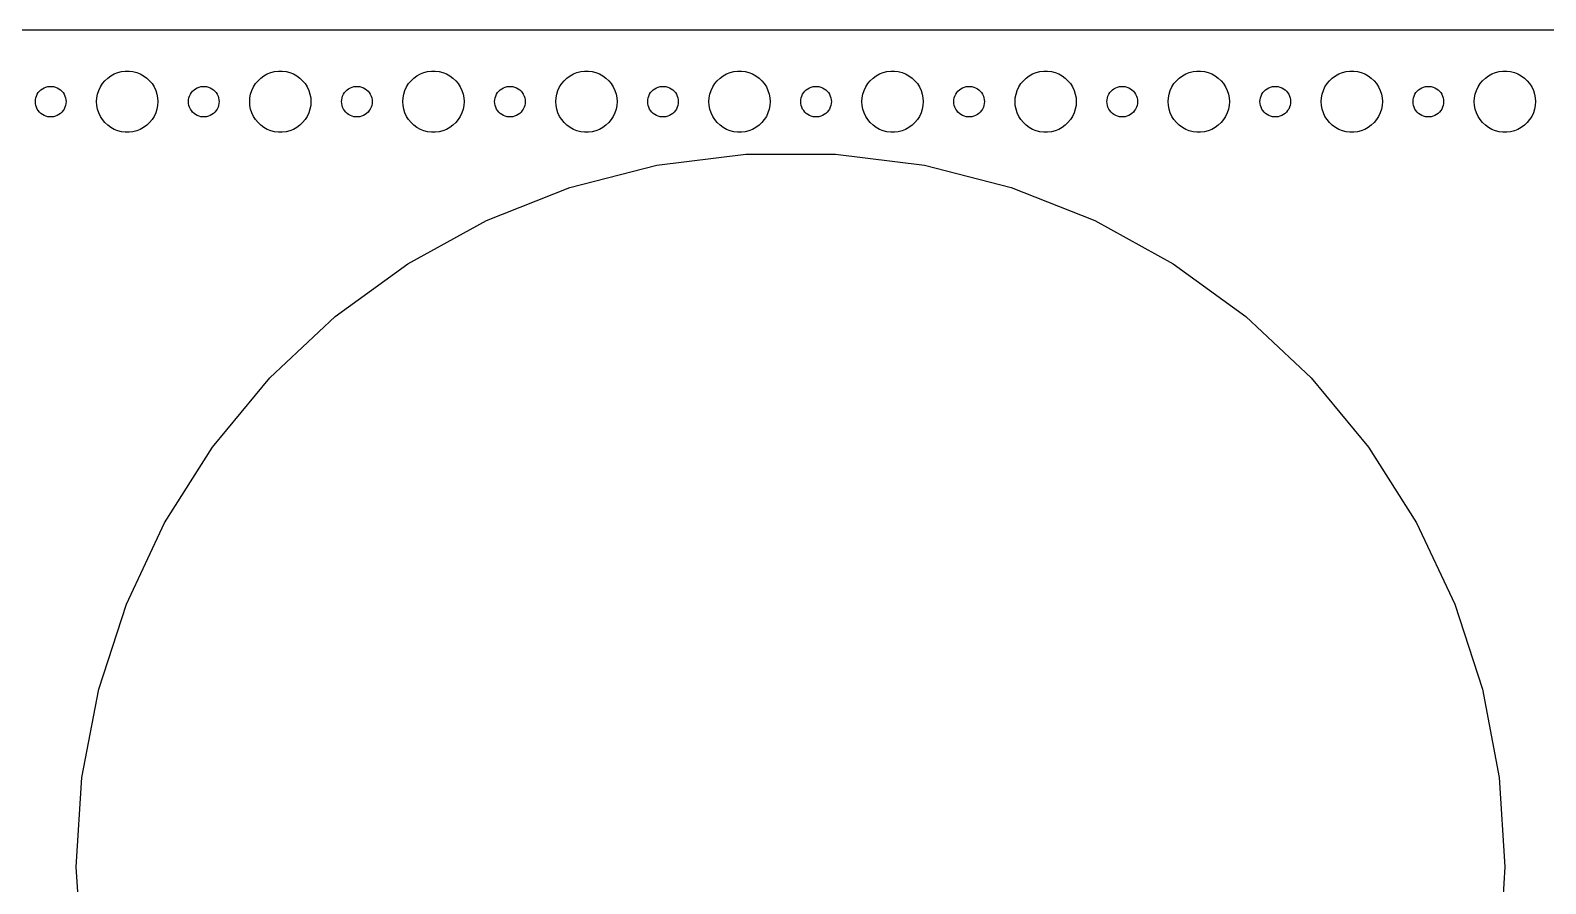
# Model space of a CAD drawing. Header units: metres. Extents: x -367 to 367, y -82 to 82.
# Drawn here: x -219.5 to -71, y -1.6 to 82 of the extents above; entities that cross this region are included whole.
import ezdxf

# ---------------------------------------------------------------- set-up
doc = ezdxf.new("R2010")
doc.units = ezdxf.units.M

msp = doc.modelspace()

# ---------------------------------------------------------------- linework, layer by layer
for p, q in [((362.314, 81.9901), (-362.314, 81.9901)), ((-212.187, 77.0536), (-211.912, 77.3115)), ((-211.912, 77.3115), (-211.607, 77.533)), ((-211.607, 77.533), (-211.277, 77.7145)), ((-211.277, 77.7145), (-210.927, 77.8532)), ((-210.927, 77.8532), (-210.562, 77.9469)), ((-210.562, 77.9469), (-210.188, 77.9941)), ((-210.188, 77.9941), (-209.812, 77.9941)), ((-209.812, 77.9941), (-209.438, 77.9469)), ((-209.438, 77.9469), (-209.073, 77.8532)), ((-209.073, 77.8532), (-208.723, 77.7145)), ((-208.723, 77.7145), (-208.393, 77.533)), ((-208.393, 77.533), (-208.088, 77.3115)), ((-208.088, 77.3115), (-207.813, 77.0536)), ((-197.187, 77.0536), (-196.912, 77.3115)), ((-196.912, 77.3115), (-196.607, 77.533)), ((-196.607, 77.533), (-196.277, 77.7145)), ((-196.277, 77.7145), (-195.927, 77.8532)), ((-195.927, 77.8532), (-195.562, 77.9469)), ((-195.562, 77.9469), (-195.188, 77.9941)), ((-195.188, 77.9941), (-194.812, 77.9941)), ((-194.812, 77.9941), (-194.438, 77.9469)), ((-194.438, 77.9469), (-194.073, 77.8532)), ((-194.073, 77.8532), (-193.723, 77.7145)), ((-193.723, 77.7145), (-193.393, 77.533)), ((-193.393, 77.533), (-193.088, 77.3115)), ((-193.088, 77.3115), (-192.813, 77.0536)), ((-182.187, 77.0536), (-181.912, 77.3115)), ((-181.912, 77.3115), (-181.607, 77.533)), ((-181.607, 77.533), (-181.277, 77.7145)), ((-181.277, 77.7145), (-180.927, 77.8532)), ((-180.927, 77.8532), (-180.562, 77.9469)), ((-180.562, 77.9469), (-180.188, 77.9941)), ((-180.188, 77.9941), (-179.812, 77.9941)), ((-179.812, 77.9941), (-179.438, 77.9469)), ((-179.438, 77.9469), (-179.073, 77.8532)), ((-179.073, 77.8532), (-178.723, 77.7145)), ((-178.723, 77.7145), (-178.393, 77.533)), ((-178.393, 77.533), (-178.088, 77.3115)), ((-178.088, 77.3115), (-177.813, 77.0536)), ((-167.187, 77.0536), (-166.912, 77.3115)), ((-166.912, 77.3115), (-166.607, 77.533)), ((-166.607, 77.533), (-166.277, 77.7145)), ((-166.277, 77.7145), (-165.927, 77.8532)), ((-165.927, 77.8532), (-165.562, 77.9469)), ((-165.562, 77.9469), (-165.188, 77.9941)), ((-165.188, 77.9941), (-164.812, 77.9941)), ((-164.812, 77.9941), (-164.438, 77.9469)), ((-164.438, 77.9469), (-164.073, 77.8532)), ((-164.073, 77.8532), (-163.723, 77.7145)), ((-163.723, 77.7145), (-163.393, 77.533)), ((-163.393, 77.533), (-163.088, 77.3115)), ((-163.088, 77.3115), (-162.813, 77.0536)), ((-152.187, 77.0536), (-151.912, 77.3115)), ((-151.912, 77.3115), (-151.607, 77.533)), ((-151.607, 77.533), (-151.277, 77.7145)), ((-151.277, 77.7145), (-150.927, 77.8532)), ((-150.927, 77.8532), (-150.562, 77.9469)), ((-150.562, 77.9469), (-150.188, 77.9941)), ((-150.188, 77.9941), (-149.812, 77.9941)), ((-149.812, 77.9941), (-149.438, 77.9469)), ((-149.438, 77.9469), (-149.073, 77.8532)), ((-149.073, 77.8532), (-148.723, 77.7145)), ((-148.723, 77.7145), (-148.393, 77.533)), ((-148.393, 77.533), (-148.088, 77.3115)), ((-148.088, 77.3115), (-147.813, 77.0536)), ((-137.187, 77.0536), (-136.912, 77.3115)), ((-136.912, 77.3115), (-136.607, 77.533)), ((-136.607, 77.533), (-136.277, 77.7145)), ((-136.277, 77.7145), (-135.927, 77.8532)), ((-135.927, 77.8532), (-135.562, 77.9469)), ((-135.562, 77.9469), (-135.188, 77.9941)), ((-135.188, 77.9941), (-134.812, 77.9941)), ((-134.812, 77.9941), (-134.438, 77.9469)), ((-134.438, 77.9469), (-134.073, 77.8532)), ((-134.073, 77.8532), (-133.723, 77.7145)), ((-133.723, 77.7145), (-133.393, 77.533)), ((-133.393, 77.533), (-133.088, 77.3115)), ((-133.088, 77.3115), (-132.813, 77.0536)), ((-122.187, 77.0536), (-121.912, 77.3115)), ((-121.912, 77.3115), (-121.607, 77.533)), ((-121.607, 77.533), (-121.277, 77.7145)), ((-121.277, 77.7145), (-120.927, 77.8532)), ((-120.927, 77.8532), (-120.562, 77.9469)), ((-120.562, 77.9469), (-120.188, 77.9941)), ((-120.188, 77.9941), (-119.812, 77.9941)), ((-119.812, 77.9941), (-119.438, 77.9469)), ((-119.438, 77.9469), (-119.073, 77.8532)), ((-119.073, 77.8532), (-118.723, 77.7145)), ((-118.723, 77.7145), (-118.393, 77.533)), ((-118.393, 77.533), (-118.088, 77.3115)), ((-118.088, 77.3115), (-117.813, 77.0536)), ((-107.187, 77.0536), (-106.912, 77.3115)), ((-106.912, 77.3115), (-106.607, 77.533)), ((-106.607, 77.533), (-106.277, 77.7145)), ((-106.277, 77.7145), (-105.927, 77.8532)), ((-105.927, 77.8532), (-105.562, 77.9469)), ((-105.562, 77.9469), (-105.188, 77.9941)), ((-105.188, 77.9941), (-104.812, 77.9941)), ((-104.812, 77.9941), (-104.438, 77.9469)), ((-104.438, 77.9469), (-104.073, 77.8532)), ((-104.073, 77.8532), (-103.723, 77.7145)), ((-103.723, 77.7145), (-103.393, 77.533)), ((-103.393, 77.533), (-103.088, 77.3115)), ((-103.088, 77.3115), (-102.813, 77.0536)), ((-92.1869, 77.0536), (-91.9123, 77.3115)), ((-91.9123, 77.3115), (-91.6075, 77.533)), ((-91.6075, 77.533), (-91.2773, 77.7145)), ((-91.2773, 77.7145), (-90.927, 77.8532)), ((-90.927, 77.8532), (-90.5621, 77.9469)), ((-90.5621, 77.9469), (-90.1884, 77.9941)), ((-90.1884, 77.9941), (-89.8116, 77.9941)), ((-89.8116, 77.9941), (-89.4379, 77.9469)), ((-89.4379, 77.9469), (-89.073, 77.8532)), ((-89.073, 77.8532), (-88.7227, 77.7145)), ((-88.7227, 77.7145), (-88.3925, 77.533)), ((-88.3925, 77.533), (-88.0877, 77.3115)), ((-88.0877, 77.3115), (-87.8131, 77.0536)), ((-77.1869, 77.0536), (-76.9123, 77.3115)), ((-76.9123, 77.3115), (-76.6075, 77.533)), ((-76.6075, 77.533), (-76.2773, 77.7145)), ((-76.2773, 77.7145), (-75.927, 77.8532)), ((-75.927, 77.8532), (-75.5621, 77.9469)), ((-75.5621, 77.9469), (-75.1884, 77.9941)), ((-75.1884, 77.9941), (-74.8116, 77.9941)), ((-74.8116, 77.9941), (-74.4379, 77.9469)), ((-74.4379, 77.9469), (-74.073, 77.8532)), ((-74.073, 77.8532), (-73.7227, 77.7145)), ((-73.7227, 77.7145), (-73.3925, 77.533)), ((-73.3925, 77.533), (-73.0877, 77.3115)), ((-73.0877, 77.3115), (-72.8131, 77.0536)), ((-218.814, 75.7226), (-218.714, 75.8817)), ((-218.714, 75.8817), (-218.593, 76.0268)), ((-218.593, 76.0268), (-218.456, 76.1558)), ((-218.456, 76.1558), (-218.304, 76.2665)), ((-218.304, 76.2665), (-218.139, 76.3572)), ((-218.139, 76.3572), (-217.964, 76.4266)), ((-217.964, 76.4266), (-217.781, 76.4734)), ((-217.781, 76.4734), (-217.594, 76.497)), ((-217.594, 76.497), (-217.406, 76.497)), ((-217.406, 76.497), (-217.219, 76.4734)), ((-217.219, 76.4734), (-217.036, 76.4266)), ((-217.036, 76.4266), (-216.861, 76.3572)), ((-216.861, 76.3572), (-216.696, 76.2665)), ((-216.696, 76.2665), (-216.544, 76.1558)), ((-216.544, 76.1558), (-216.407, 76.0268)), ((-216.407, 76.0268), (-216.286, 75.8817)), ((-216.286, 75.8817), (-216.186, 75.7226)), ((-212.976, 75.376), (-212.906, 75.7461)), ((-212.906, 75.7461), (-212.789, 76.1044)), ((-212.789, 76.1044), (-212.629, 76.4453)), ((-212.629, 76.4453), (-212.427, 76.7634)), ((-212.427, 76.7634), (-212.187, 77.0536)), ((-207.813, 77.0536), (-207.573, 76.7634)), ((-207.573, 76.7634), (-207.371, 76.4453)), ((-207.371, 76.4453), (-207.211, 76.1044)), ((-207.211, 76.1044), (-207.094, 75.7461)), ((-207.094, 75.7461), (-207.024, 75.376)), ((-203.814, 75.7226), (-203.714, 75.8817)), ((-203.714, 75.8817), (-203.593, 76.0268)), ((-203.593, 76.0268), (-203.456, 76.1558)), ((-203.456, 76.1558), (-203.304, 76.2665)), ((-203.304, 76.2665), (-203.139, 76.3572)), ((-203.139, 76.3572), (-202.964, 76.4266)), ((-202.964, 76.4266), (-202.781, 76.4734)), ((-202.781, 76.4734), (-202.594, 76.497)), ((-202.594, 76.497), (-202.406, 76.497)), ((-202.406, 76.497), (-202.219, 76.4734)), ((-202.219, 76.4734), (-202.036, 76.4266)), ((-202.036, 76.4266), (-201.861, 76.3572)), ((-201.861, 76.3572), (-201.696, 76.2665)), ((-201.696, 76.2665), (-201.544, 76.1558)), ((-201.544, 76.1558), (-201.407, 76.0268)), ((-201.407, 76.0268), (-201.286, 75.8817)), ((-201.286, 75.8817), (-201.186, 75.7226)), ((-197.976, 75.376), (-197.906, 75.7461)), ((-197.906, 75.7461), (-197.789, 76.1044)), ((-197.789, 76.1044), (-197.629, 76.4453)), ((-197.629, 76.4453), (-197.427, 76.7634)), ((-197.427, 76.7634), (-197.187, 77.0536)), ((-192.813, 77.0536), (-192.573, 76.7634)), ((-192.573, 76.7634), (-192.371, 76.4453)), ((-192.371, 76.4453), (-192.211, 76.1044)), ((-192.211, 76.1044), (-192.094, 75.7461)), ((-192.094, 75.7461), (-192.024, 75.376)), ((-188.814, 75.7226), (-188.714, 75.8817)), ((-188.714, 75.8817), (-188.593, 76.0268)), ((-188.593, 76.0268), (-188.456, 76.1558)), ((-188.456, 76.1558), (-188.304, 76.2665)), ((-188.304, 76.2665), (-188.139, 76.3572)), ((-188.139, 76.3572), (-187.964, 76.4266)), ((-187.964, 76.4266), (-187.781, 76.4734)), ((-187.781, 76.4734), (-187.594, 76.497)), ((-187.594, 76.497), (-187.406, 76.497)), ((-187.406, 76.497), (-187.219, 76.4734)), ((-187.219, 76.4734), (-187.036, 76.4266)), ((-187.036, 76.4266), (-186.861, 76.3572)), ((-186.861, 76.3572), (-186.696, 76.2665)), ((-186.696, 76.2665), (-186.544, 76.1558)), ((-186.544, 76.1558), (-186.407, 76.0268)), ((-186.407, 76.0268), (-186.286, 75.8817)), ((-186.286, 75.8817), (-186.186, 75.7226)), ((-182.976, 75.376), (-182.906, 75.7461)), ((-182.906, 75.7461), (-182.789, 76.1044)), ((-182.789, 76.1044), (-182.629, 76.4453)), ((-182.629, 76.4453), (-182.427, 76.7634)), ((-182.427, 76.7634), (-182.187, 77.0536)), ((-177.813, 77.0536), (-177.573, 76.7634)), ((-177.573, 76.7634), (-177.371, 76.4453)), ((-177.371, 76.4453), (-177.211, 76.1044)), ((-177.211, 76.1044), (-177.094, 75.7461)), ((-177.094, 75.7461), (-177.024, 75.376)), ((-173.814, 75.7226), (-173.714, 75.8817)), ((-173.714, 75.8817), (-173.593, 76.0268)), ((-173.593, 76.0268), (-173.456, 76.1558)), ((-173.456, 76.1558), (-173.304, 76.2665)), ((-173.304, 76.2665), (-173.139, 76.3572)), ((-173.139, 76.3572), (-172.964, 76.4266)), ((-172.964, 76.4266), (-172.781, 76.4734)), ((-172.781, 76.4734), (-172.594, 76.497)), ((-172.594, 76.497), (-172.406, 76.497)), ((-172.406, 76.497), (-172.219, 76.4734)), ((-172.219, 76.4734), (-172.036, 76.4266)), ((-172.036, 76.4266), (-171.861, 76.3572)), ((-171.861, 76.3572), (-171.696, 76.2665)), ((-171.696, 76.2665), (-171.544, 76.1558)), ((-171.544, 76.1558), (-171.407, 76.0268)), ((-171.407, 76.0268), (-171.286, 75.8817)), ((-171.286, 75.8817), (-171.186, 75.7226)), ((-167.976, 75.376), (-167.906, 75.7461)), ((-167.906, 75.7461), (-167.789, 76.1044)), ((-167.789, 76.1044), (-167.629, 76.4453)), ((-167.629, 76.4453), (-167.427, 76.7634)), ((-167.427, 76.7634), (-167.187, 77.0536)), ((-162.813, 77.0536), (-162.573, 76.7634)), ((-162.573, 76.7634), (-162.371, 76.4453)), ((-162.371, 76.4453), (-162.211, 76.1044)), ((-162.211, 76.1044), (-162.094, 75.7461)), ((-162.094, 75.7461), (-162.024, 75.376)), ((-158.814, 75.7226), (-158.714, 75.8817)), ((-158.714, 75.8817), (-158.593, 76.0268)), ((-158.593, 76.0268), (-158.456, 76.1558)), ((-158.456, 76.1558), (-158.304, 76.2665)), ((-158.304, 76.2665), (-158.139, 76.3572)), ((-158.139, 76.3572), (-157.964, 76.4266)), ((-157.964, 76.4266), (-157.781, 76.4734)), ((-157.781, 76.4734), (-157.594, 76.497)), ((-157.594, 76.497), (-157.406, 76.497)), ((-157.406, 76.497), (-157.219, 76.4734)), ((-157.219, 76.4734), (-157.036, 76.4266)), ((-157.036, 76.4266), (-156.861, 76.3572)), ((-156.861, 76.3572), (-156.696, 76.2665)), ((-156.696, 76.2665), (-156.544, 76.1558)), ((-156.544, 76.1558), (-156.407, 76.0268)), ((-156.407, 76.0268), (-156.286, 75.8817)), ((-156.286, 75.8817), (-156.186, 75.7226)), ((-152.976, 75.376), (-152.906, 75.7461)), ((-152.906, 75.7461), (-152.789, 76.1044)), ((-152.789, 76.1044), (-152.629, 76.4453)), ((-152.629, 76.4453), (-152.427, 76.7634)), ((-152.427, 76.7634), (-152.187, 77.0536)), ((-147.813, 77.0536), (-147.573, 76.7634)), ((-147.573, 76.7634), (-147.371, 76.4453)), ((-147.371, 76.4453), (-147.211, 76.1044)), ((-147.211, 76.1044), (-147.094, 75.7461)), ((-147.094, 75.7461), (-147.024, 75.376)), ((-143.814, 75.7226), (-143.714, 75.8817)), ((-143.714, 75.8817), (-143.593, 76.0268)), ((-143.593, 76.0268), (-143.456, 76.1558)), ((-143.456, 76.1558), (-143.304, 76.2665)), ((-143.304, 76.2665), (-143.139, 76.3572)), ((-143.139, 76.3572), (-142.964, 76.4266)), ((-142.964, 76.4266), (-142.781, 76.4734)), ((-142.781, 76.4734), (-142.594, 76.497)), ((-142.594, 76.497), (-142.406, 76.497)), ((-142.406, 76.497), (-142.219, 76.4734)), ((-142.219, 76.4734), (-142.036, 76.4266)), ((-142.036, 76.4266), (-141.861, 76.3572)), ((-141.861, 76.3572), (-141.696, 76.2665)), ((-141.696, 76.2665), (-141.544, 76.1558)), ((-141.544, 76.1558), (-141.407, 76.0268)), ((-141.407, 76.0268), (-141.286, 75.8817)), ((-141.286, 75.8817), (-141.186, 75.7226)), ((-137.976, 75.376), (-137.906, 75.7461)), ((-137.906, 75.7461), (-137.789, 76.1044)), ((-137.789, 76.1044), (-137.629, 76.4453)), ((-137.629, 76.4453), (-137.427, 76.7634)), ((-137.427, 76.7634), (-137.187, 77.0536)), ((-132.813, 77.0536), (-132.573, 76.7634)), ((-132.573, 76.7634), (-132.371, 76.4453)), ((-132.371, 76.4453), (-132.211, 76.1044)), ((-132.211, 76.1044), (-132.094, 75.7461)), ((-132.094, 75.7461), (-132.024, 75.376)), ((-128.814, 75.7226), (-128.714, 75.8817)), ((-128.714, 75.8817), (-128.593, 76.0268)), ((-128.593, 76.0268), (-128.456, 76.1558)), ((-128.456, 76.1558), (-128.304, 76.2665)), ((-128.304, 76.2665), (-128.139, 76.3572)), ((-128.139, 76.3572), (-127.964, 76.4266)), ((-127.964, 76.4266), (-127.781, 76.4734)), ((-127.781, 76.4734), (-127.594, 76.497)), ((-127.594, 76.497), (-127.406, 76.497)), ((-127.406, 76.497), (-127.219, 76.4734)), ((-127.219, 76.4734), (-127.036, 76.4266)), ((-127.036, 76.4266), (-126.861, 76.3572)), ((-126.861, 76.3572), (-126.696, 76.2665)), ((-126.696, 76.2665), (-126.544, 76.1558)), ((-126.544, 76.1558), (-126.407, 76.0268)), ((-126.407, 76.0268), (-126.286, 75.8817)), ((-126.286, 75.8817), (-126.186, 75.7226)), ((-122.976, 75.376), (-122.906, 75.7461)), ((-122.906, 75.7461), (-122.789, 76.1044)), ((-122.789, 76.1044), (-122.629, 76.4453)), ((-122.629, 76.4453), (-122.427, 76.7634)), ((-122.427, 76.7634), (-122.187, 77.0536)), ((-117.813, 77.0536), (-117.573, 76.7634)), ((-117.573, 76.7634), (-117.371, 76.4453)), ((-117.371, 76.4453), (-117.211, 76.1044)), ((-117.211, 76.1044), (-117.094, 75.7461)), ((-117.094, 75.7461), (-117.024, 75.376)), ((-113.814, 75.7226), (-113.714, 75.8817)), ((-113.714, 75.8817), (-113.593, 76.0268)), ((-113.593, 76.0268), (-113.456, 76.1558)), ((-113.456, 76.1558), (-113.304, 76.2665)), ((-113.304, 76.2665), (-113.139, 76.3572)), ((-113.139, 76.3572), (-112.964, 76.4266)), ((-112.964, 76.4266), (-112.781, 76.4734)), ((-112.781, 76.4734), (-112.594, 76.497)), ((-112.594, 76.497), (-112.406, 76.497)), ((-112.406, 76.497), (-112.219, 76.4734)), ((-112.219, 76.4734), (-112.036, 76.4266)), ((-112.036, 76.4266), (-111.861, 76.3572)), ((-111.861, 76.3572), (-111.696, 76.2665)), ((-111.696, 76.2665), (-111.544, 76.1558)), ((-111.544, 76.1558), (-111.407, 76.0268)), ((-111.407, 76.0268), (-111.286, 75.8817)), ((-111.286, 75.8817), (-111.186, 75.7226)), ((-107.976, 75.376), (-107.906, 75.7461)), ((-107.906, 75.7461), (-107.789, 76.1044)), ((-107.789, 76.1044), (-107.629, 76.4453)), ((-107.629, 76.4453), (-107.427, 76.7634)), ((-107.427, 76.7634), (-107.187, 77.0536)), ((-102.813, 77.0536), (-102.573, 76.7634)), ((-102.573, 76.7634), (-102.371, 76.4453)), ((-102.371, 76.4453), (-102.211, 76.1044)), ((-102.211, 76.1044), (-102.094, 75.7461)), ((-102.094, 75.7461), (-102.024, 75.376)), ((-98.8145, 75.7226), (-98.7135, 75.8817)), ((-98.7135, 75.8817), (-98.5934, 76.0268)), ((-98.5934, 76.0268), (-98.4561, 76.1558)), ((-98.4561, 76.1558), (-98.3037, 76.2665)), ((-98.3037, 76.2665), (-98.1387, 76.3572)), ((-98.1387, 76.3572), (-97.9635, 76.4266)), ((-97.9635, 76.4266), (-97.7811, 76.4734)), ((-97.7811, 76.4734), (-97.5942, 76.497)), ((-97.5942, 76.497), (-97.4058, 76.497)), ((-97.4058, 76.497), (-97.2189, 76.4734)), ((-97.2189, 76.4734), (-97.0365, 76.4266)), ((-97.0365, 76.4266), (-96.8613, 76.3572)), ((-96.8613, 76.3572), (-96.6963, 76.2665)), ((-96.6963, 76.2665), (-96.5439, 76.1558)), ((-96.5439, 76.1558), (-96.4065, 76.0268)), ((-96.4065, 76.0268), (-96.2865, 75.8817)), ((-96.2865, 75.8817), (-96.1855, 75.7226)), ((-92.9763, 75.376), (-92.9057, 75.7461)), ((-92.9057, 75.7461), (-92.7893, 76.1044)), ((-92.7893, 76.1044), (-92.6289, 76.4453)), ((-92.6289, 76.4453), (-92.427, 76.7634)), ((-92.427, 76.7634), (-92.1869, 77.0536)), ((-87.8131, 77.0536), (-87.573, 76.7634)), ((-87.573, 76.7634), (-87.3711, 76.4453)), ((-87.3711, 76.4453), (-87.2107, 76.1044)), ((-87.2107, 76.1044), (-87.0943, 75.7461)), ((-87.0943, 75.7461), (-87.0237, 75.376)), ((-83.8145, 75.7226), (-83.7135, 75.8817)), ((-83.7135, 75.8817), (-83.5934, 76.0268)), ((-83.5934, 76.0268), (-83.4561, 76.1558)), ((-83.4561, 76.1558), (-83.3037, 76.2665)), ((-83.3037, 76.2665), (-83.1387, 76.3572)), ((-83.1387, 76.3572), (-82.9635, 76.4266)), ((-82.9635, 76.4266), (-82.7811, 76.4734)), ((-82.7811, 76.4734), (-82.5942, 76.497)), ((-82.5942, 76.497), (-82.4058, 76.497)), ((-82.4058, 76.497), (-82.2189, 76.4734)), ((-82.2189, 76.4734), (-82.0365, 76.4266)), ((-82.0365, 76.4266), (-81.8613, 76.3572)), ((-81.8613, 76.3572), (-81.6963, 76.2665)), ((-81.6963, 76.2665), (-81.5439, 76.1558)), ((-81.5439, 76.1558), (-81.4065, 76.0268)), ((-81.4065, 76.0268), (-81.2865, 75.8817)), ((-81.2865, 75.8817), (-81.1855, 75.7226)), ((-77.9763, 75.376), (-77.9057, 75.7461)), ((-77.9057, 75.7461), (-77.7893, 76.1044)), ((-77.7893, 76.1044), (-77.6289, 76.4453)), ((-77.6289, 76.4453), (-77.427, 76.7634)), ((-77.427, 76.7634), (-77.1869, 77.0536)), ((-72.8131, 77.0536), (-72.573, 76.7634)), ((-72.573, 76.7634), (-72.3711, 76.4453)), ((-72.3711, 76.4453), (-72.2107, 76.1044)), ((-72.2107, 76.1044), (-72.0943, 75.7461)), ((-72.0943, 75.7461), (-72.0237, 75.376)), ((-219, 75), (-218.988, 75.188)), ((-218.988, 74.812), (-219, 75)), ((-218.988, 75.188), (-218.953, 75.373)), ((-218.953, 74.627), (-218.988, 74.812)), ((-218.953, 75.373), (-218.895, 75.5522)), ((-218.895, 74.4478), (-218.953, 74.627)), ((-218.895, 75.5522), (-218.814, 75.7226)), ((-218.814, 74.2774), (-218.895, 74.4478)), ((-218.714, 74.1183), (-218.814, 74.2774)), ((-216.186, 74.2774), (-216.286, 74.1183)), ((-216.186, 75.7226), (-216.105, 75.5522)), ((-216.105, 74.4478), (-216.186, 74.2774)), ((-216.105, 75.5522), (-216.047, 75.373)), ((-216.047, 74.627), (-216.105, 74.4478)), ((-216.047, 75.373), (-216.012, 75.188)), ((-216.012, 74.812), (-216.047, 74.627)), ((-216.012, 75.188), (-216, 75)), ((-216, 75), (-216.012, 74.812)), ((-213, 75), (-212.976, 75.376)), ((-212.976, 74.624), (-213, 75)), ((-212.906, 74.2539), (-212.976, 74.624)), ((-212.789, 73.8956), (-212.906, 74.2539)), ((-207.094, 74.2539), (-207.211, 73.8956)), ((-207.024, 74.624), (-207.094, 74.2539)), ((-207.024, 75.376), (-207, 75)), ((-207, 75), (-207.024, 74.624)), ((-204, 75), (-203.988, 75.188)), ((-203.988, 74.812), (-204, 75)), ((-203.988, 75.188), (-203.953, 75.373)), ((-203.953, 74.627), (-203.988, 74.812)), ((-203.953, 75.373), (-203.895, 75.5522)), ((-203.895, 74.4478), (-203.953, 74.627)), ((-203.895, 75.5522), (-203.814, 75.7226)), ((-203.814, 74.2774), (-203.895, 74.4478)), ((-203.714, 74.1183), (-203.814, 74.2774)), ((-201.186, 74.2774), (-201.286, 74.1183)), ((-201.186, 75.7226), (-201.105, 75.5522)), ((-201.105, 74.4478), (-201.186, 74.2774)), ((-201.105, 75.5522), (-201.047, 75.373)), ((-201.047, 74.627), (-201.105, 74.4478)), ((-201.047, 75.373), (-201.012, 75.188)), ((-201.012, 74.812), (-201.047, 74.627)), ((-201.012, 75.188), (-201, 75)), ((-201, 75), (-201.012, 74.812)), ((-198, 75), (-197.976, 75.376)), ((-197.976, 74.624), (-198, 75)), ((-197.906, 74.2539), (-197.976, 74.624)), ((-197.789, 73.8956), (-197.906, 74.2539)), ((-192.094, 74.2539), (-192.211, 73.8956)), ((-192.024, 74.624), (-192.094, 74.2539)), ((-192.024, 75.376), (-192, 75)), ((-192, 75), (-192.024, 74.624)), ((-189, 75), (-188.988, 75.188)), ((-188.988, 74.812), (-189, 75)), ((-188.988, 75.188), (-188.953, 75.373)), ((-188.953, 74.627), (-188.988, 74.812)), ((-188.953, 75.373), (-188.895, 75.5522)), ((-188.895, 74.4478), (-188.953, 74.627)), ((-188.895, 75.5522), (-188.814, 75.7226)), ((-188.814, 74.2774), (-188.895, 74.4478)), ((-188.714, 74.1183), (-188.814, 74.2774)), ((-186.186, 74.2774), (-186.286, 74.1183)), ((-186.186, 75.7226), (-186.105, 75.5522)), ((-186.105, 74.4478), (-186.186, 74.2774)), ((-186.105, 75.5522), (-186.047, 75.373)), ((-186.047, 74.627), (-186.105, 74.4478)), ((-186.047, 75.373), (-186.012, 75.188)), ((-186.012, 74.812), (-186.047, 74.627)), ((-186.012, 75.188), (-186, 75)), ((-186, 75), (-186.012, 74.812)), ((-183, 75), (-182.976, 75.376)), ((-182.976, 74.624), (-183, 75)), ((-182.906, 74.2539), (-182.976, 74.624)), ((-182.789, 73.8956), (-182.906, 74.2539)), ((-177.094, 74.2539), (-177.211, 73.8956)), ((-177.024, 74.624), (-177.094, 74.2539)), ((-177.024, 75.376), (-177, 75)), ((-177, 75), (-177.024, 74.624)), ((-174, 75), (-173.988, 75.188)), ((-173.988, 74.812), (-174, 75)), ((-173.988, 75.188), (-173.953, 75.373)), ((-173.953, 74.627), (-173.988, 74.812)), ((-173.953, 75.373), (-173.895, 75.5522)), ((-173.895, 74.4478), (-173.953, 74.627)), ((-173.895, 75.5522), (-173.814, 75.7226)), ((-173.814, 74.2774), (-173.895, 74.4478)), ((-173.714, 74.1183), (-173.814, 74.2774)), ((-171.186, 74.2774), (-171.286, 74.1183)), ((-171.186, 75.7226), (-171.105, 75.5522)), ((-171.105, 74.4478), (-171.186, 74.2774)), ((-171.105, 75.5522), (-171.047, 75.373)), ((-171.047, 74.627), (-171.105, 74.4478)), ((-171.047, 75.373), (-171.012, 75.188)), ((-171.012, 74.812), (-171.047, 74.627)), ((-171.012, 75.188), (-171, 75)), ((-171, 75), (-171.012, 74.812)), ((-168, 75), (-167.976, 75.376)), ((-167.976, 74.624), (-168, 75)), ((-167.906, 74.2539), (-167.976, 74.624)), ((-167.789, 73.8956), (-167.906, 74.2539)), ((-162.094, 74.2539), (-162.211, 73.8956)), ((-162.024, 74.624), (-162.094, 74.2539)), ((-162.024, 75.376), (-162, 75)), ((-162, 75), (-162.024, 74.624)), ((-159, 75), (-158.988, 75.188)), ((-158.988, 74.812), (-159, 75)), ((-158.988, 75.188), (-158.953, 75.373)), ((-158.953, 74.627), (-158.988, 74.812)), ((-158.953, 75.373), (-158.895, 75.5522)), ((-158.895, 74.4478), (-158.953, 74.627)), ((-158.895, 75.5522), (-158.814, 75.7226)), ((-158.814, 74.2774), (-158.895, 74.4478)), ((-158.714, 74.1183), (-158.814, 74.2774)), ((-156.186, 74.2774), (-156.286, 74.1183)), ((-156.186, 75.7226), (-156.105, 75.5522)), ((-156.105, 74.4478), (-156.186, 74.2774)), ((-156.105, 75.5522), (-156.047, 75.373)), ((-156.047, 74.627), (-156.105, 74.4478)), ((-156.047, 75.373), (-156.012, 75.188)), ((-156.012, 74.812), (-156.047, 74.627)), ((-156.012, 75.188), (-156, 75)), ((-156, 75), (-156.012, 74.812)), ((-153, 75), (-152.976, 75.376)), ((-152.976, 74.624), (-153, 75)), ((-152.906, 74.2539), (-152.976, 74.624)), ((-152.789, 73.8956), (-152.906, 74.2539)), ((-147.094, 74.2539), (-147.211, 73.8956)), ((-147.024, 74.624), (-147.094, 74.2539)), ((-147.024, 75.376), (-147, 75)), ((-147, 75), (-147.024, 74.624)), ((-144, 75), (-143.988, 75.188)), ((-143.988, 74.812), (-144, 75)), ((-143.988, 75.188), (-143.953, 75.373)), ((-143.953, 74.627), (-143.988, 74.812)), ((-143.953, 75.373), (-143.895, 75.5522)), ((-143.895, 74.4478), (-143.953, 74.627)), ((-143.895, 75.5522), (-143.814, 75.7226)), ((-143.814, 74.2774), (-143.895, 74.4478)), ((-143.714, 74.1183), (-143.814, 74.2774)), ((-141.186, 74.2774), (-141.286, 74.1183)), ((-141.186, 75.7226), (-141.105, 75.5522)), ((-141.105, 74.4478), (-141.186, 74.2774)), ((-141.105, 75.5522), (-141.047, 75.373)), ((-141.047, 74.627), (-141.105, 74.4478)), ((-141.047, 75.373), (-141.012, 75.188)), ((-141.012, 74.812), (-141.047, 74.627)), ((-141.012, 75.188), (-141, 75)), ((-141, 75), (-141.012, 74.812)), ((-138, 75), (-137.976, 75.376)), ((-137.976, 74.624), (-138, 75)), ((-137.906, 74.2539), (-137.976, 74.624)), ((-137.789, 73.8956), (-137.906, 74.2539)), ((-132.094, 74.2539), (-132.211, 73.8956)), ((-132.024, 74.624), (-132.094, 74.2539)), ((-132.024, 75.376), (-132, 75)), ((-132, 75), (-132.024, 74.624)), ((-129, 75), (-128.988, 75.188)), ((-128.988, 74.812), (-129, 75)), ((-128.988, 75.188), (-128.953, 75.373)), ((-128.953, 74.627), (-128.988, 74.812)), ((-128.953, 75.373), (-128.895, 75.5522)), ((-128.895, 74.4478), (-128.953, 74.627)), ((-128.895, 75.5522), (-128.814, 75.7226)), ((-128.814, 74.2774), (-128.895, 74.4478)), ((-128.714, 74.1183), (-128.814, 74.2774)), ((-126.186, 74.2774), (-126.286, 74.1183)), ((-126.186, 75.7226), (-126.105, 75.5522)), ((-126.105, 74.4478), (-126.186, 74.2774)), ((-126.105, 75.5522), (-126.047, 75.373)), ((-126.047, 74.627), (-126.105, 74.4478)), ((-126.047, 75.373), (-126.012, 75.188)), ((-126.012, 74.812), (-126.047, 74.627)), ((-126.012, 75.188), (-126, 75)), ((-126, 75), (-126.012, 74.812)), ((-123, 75), (-122.976, 75.376)), ((-122.976, 74.624), (-123, 75)), ((-122.906, 74.2539), (-122.976, 74.624)), ((-122.789, 73.8956), (-122.906, 74.2539)), ((-117.094, 74.2539), (-117.211, 73.8956)), ((-117.024, 74.624), (-117.094, 74.2539)), ((-117.024, 75.376), (-117, 75)), ((-117, 75), (-117.024, 74.624)), ((-114, 75), (-113.988, 75.188)), ((-113.988, 74.812), (-114, 75)), ((-113.988, 75.188), (-113.953, 75.373)), ((-113.953, 74.627), (-113.988, 74.812)), ((-113.953, 75.373), (-113.895, 75.5522)), ((-113.895, 74.4478), (-113.953, 74.627)), ((-113.895, 75.5522), (-113.814, 75.7226)), ((-113.814, 74.2774), (-113.895, 74.4478)), ((-113.714, 74.1183), (-113.814, 74.2774)), ((-111.186, 74.2774), (-111.286, 74.1183)), ((-111.186, 75.7226), (-111.105, 75.5522)), ((-111.105, 74.4478), (-111.186, 74.2774)), ((-111.105, 75.5522), (-111.047, 75.373)), ((-111.047, 74.627), (-111.105, 74.4478)), ((-111.047, 75.373), (-111.012, 75.188)), ((-111.012, 74.812), (-111.047, 74.627)), ((-111.012, 75.188), (-111, 75)), ((-111, 75), (-111.012, 74.812)), ((-108, 75), (-107.976, 75.376)), ((-107.976, 74.624), (-108, 75)), ((-107.906, 74.2539), (-107.976, 74.624)), ((-107.789, 73.8956), (-107.906, 74.2539)), ((-102.094, 74.2539), (-102.211, 73.8956)), ((-102.024, 74.624), (-102.094, 74.2539)), ((-102.024, 75.376), (-102, 75)), ((-102, 75), (-102.024, 74.624)), ((-99, 75), (-98.9882, 75.188)), ((-98.9882, 74.812), (-99, 75)), ((-98.9882, 75.188), (-98.9529, 75.373)), ((-98.9529, 74.627), (-98.9882, 74.812)), ((-98.9529, 75.373), (-98.8947, 75.5522)), ((-98.8947, 74.4478), (-98.9529, 74.627)), ((-98.8947, 75.5522), (-98.8145, 75.7226)), ((-98.8145, 74.2774), (-98.8947, 74.4478)), ((-98.7135, 74.1183), (-98.8145, 74.2774)), ((-96.1855, 74.2774), (-96.2865, 74.1183)), ((-96.1855, 75.7226), (-96.1053, 75.5522)), ((-96.1053, 74.4478), (-96.1855, 74.2774)), ((-96.1053, 75.5522), (-96.0471, 75.373)), ((-96.0471, 74.627), (-96.1053, 74.4478)), ((-96.0471, 75.373), (-96.0118, 75.188)), ((-96.0118, 74.812), (-96.0471, 74.627)), ((-96.0118, 75.188), (-96, 75)), ((-96, 75), (-96.0118, 74.812)), ((-93, 75), (-92.9763, 75.376)), ((-92.9763, 74.624), (-93, 75)), ((-92.9057, 74.2539), (-92.9763, 74.624)), ((-92.7893, 73.8956), (-92.9057, 74.2539)), ((-87.0943, 74.2539), (-87.2107, 73.8956)), ((-87.0237, 74.624), (-87.0943, 74.2539)), ((-87.0237, 75.376), (-87, 75)), ((-87, 75), (-87.0237, 74.624)), ((-84, 75), (-83.9882, 75.188)), ((-83.9882, 74.812), (-84, 75)), ((-83.9882, 75.188), (-83.9529, 75.373)), ((-83.9529, 74.627), (-83.9882, 74.812)), ((-83.9529, 75.373), (-83.8947, 75.5522)), ((-83.8947, 74.4478), (-83.9529, 74.627)), ((-83.8947, 75.5522), (-83.8145, 75.7226)), ((-83.8145, 74.2774), (-83.8947, 74.4478)), ((-83.7135, 74.1183), (-83.8145, 74.2774)), ((-81.1855, 74.2774), (-81.2865, 74.1183)), ((-81.1855, 75.7226), (-81.1053, 75.5522)), ((-81.1053, 74.4478), (-81.1855, 74.2774)), ((-81.1053, 75.5522), (-81.0471, 75.373)), ((-81.0471, 74.627), (-81.1053, 74.4478)), ((-81.0471, 75.373), (-81.0118, 75.188)), ((-81.0118, 74.812), (-81.0471, 74.627)), ((-81.0118, 75.188), (-81, 75)), ((-81, 75), (-81.0118, 74.812)), ((-78, 75), (-77.9763, 75.376)), ((-77.9763, 74.624), (-78, 75)), ((-77.9057, 74.2539), (-77.9763, 74.624)), ((-77.7893, 73.8956), (-77.9057, 74.2539)), ((-72.0943, 74.2539), (-72.2107, 73.8956)), ((-72.0237, 74.624), (-72.0943, 74.2539)), ((-72.0237, 75.376), (-72, 75)), ((-72, 75), (-72.0237, 74.624)), ((-218.593, 73.9732), (-218.714, 74.1183)), ((-218.456, 73.8442), (-218.593, 73.9732)), ((-218.304, 73.7335), (-218.456, 73.8442)), ((-218.139, 73.6428), (-218.304, 73.7335)), ((-217.964, 73.5734), (-218.139, 73.6428)), ((-217.781, 73.5266), (-217.964, 73.5734)), ((-217.594, 73.503), (-217.781, 73.5266)), ((-217.406, 73.503), (-217.594, 73.503)), ((-217.219, 73.5266), (-217.406, 73.503)), ((-217.036, 73.5734), (-217.219, 73.5266)), ((-216.861, 73.6428), (-217.036, 73.5734)), ((-216.696, 73.7335), (-216.861, 73.6428)), ((-216.544, 73.8442), (-216.696, 73.7335)), ((-216.407, 73.9732), (-216.544, 73.8442)), ((-216.286, 74.1183), (-216.407, 73.9732)), ((-212.629, 73.5547), (-212.789, 73.8956)), ((-212.427, 73.2366), (-212.629, 73.5547)), ((-212.187, 72.9464), (-212.427, 73.2366)), ((-211.912, 72.6885), (-212.187, 72.9464)), ((-207.813, 72.9464), (-208.088, 72.6885)), ((-207.573, 73.2366), (-207.813, 72.9464)), ((-207.371, 73.5547), (-207.573, 73.2366)), ((-207.211, 73.8956), (-207.371, 73.5547)), ((-203.593, 73.9732), (-203.714, 74.1183)), ((-203.456, 73.8442), (-203.593, 73.9732)), ((-203.304, 73.7335), (-203.456, 73.8442)), ((-203.139, 73.6428), (-203.304, 73.7335)), ((-202.964, 73.5734), (-203.139, 73.6428)), ((-202.781, 73.5266), (-202.964, 73.5734)), ((-202.594, 73.503), (-202.781, 73.5266)), ((-202.406, 73.503), (-202.594, 73.503)), ((-202.219, 73.5266), (-202.406, 73.503)), ((-202.036, 73.5734), (-202.219, 73.5266)), ((-201.861, 73.6428), (-202.036, 73.5734)), ((-201.696, 73.7335), (-201.861, 73.6428)), ((-201.544, 73.8442), (-201.696, 73.7335)), ((-201.407, 73.9732), (-201.544, 73.8442)), ((-201.286, 74.1183), (-201.407, 73.9732)), ((-197.629, 73.5547), (-197.789, 73.8956)), ((-197.427, 73.2366), (-197.629, 73.5547)), ((-197.187, 72.9464), (-197.427, 73.2366)), ((-196.912, 72.6885), (-197.187, 72.9464)), ((-192.813, 72.9464), (-193.088, 72.6885)), ((-192.573, 73.2366), (-192.813, 72.9464)), ((-192.371, 73.5547), (-192.573, 73.2366)), ((-192.211, 73.8956), (-192.371, 73.5547)), ((-188.593, 73.9732), (-188.714, 74.1183)), ((-188.456, 73.8442), (-188.593, 73.9732)), ((-188.304, 73.7335), (-188.456, 73.8442)), ((-188.139, 73.6428), (-188.304, 73.7335)), ((-187.964, 73.5734), (-188.139, 73.6428)), ((-187.781, 73.5266), (-187.964, 73.5734)), ((-187.594, 73.503), (-187.781, 73.5266)), ((-187.406, 73.503), (-187.594, 73.503)), ((-187.219, 73.5266), (-187.406, 73.503)), ((-187.036, 73.5734), (-187.219, 73.5266)), ((-186.861, 73.6428), (-187.036, 73.5734)), ((-186.696, 73.7335), (-186.861, 73.6428)), ((-186.544, 73.8442), (-186.696, 73.7335)), ((-186.407, 73.9732), (-186.544, 73.8442)), ((-186.286, 74.1183), (-186.407, 73.9732)), ((-182.629, 73.5547), (-182.789, 73.8956)), ((-182.427, 73.2366), (-182.629, 73.5547)), ((-182.187, 72.9464), (-182.427, 73.2366)), ((-181.912, 72.6885), (-182.187, 72.9464)), ((-177.813, 72.9464), (-178.088, 72.6885)), ((-177.573, 73.2366), (-177.813, 72.9464)), ((-177.371, 73.5547), (-177.573, 73.2366)), ((-177.211, 73.8956), (-177.371, 73.5547)), ((-173.593, 73.9732), (-173.714, 74.1183)), ((-173.456, 73.8442), (-173.593, 73.9732)), ((-173.304, 73.7335), (-173.456, 73.8442)), ((-173.139, 73.6428), (-173.304, 73.7335)), ((-172.964, 73.5734), (-173.139, 73.6428)), ((-172.781, 73.5266), (-172.964, 73.5734)), ((-172.594, 73.503), (-172.781, 73.5266)), ((-172.406, 73.503), (-172.594, 73.503)), ((-172.219, 73.5266), (-172.406, 73.503)), ((-172.036, 73.5734), (-172.219, 73.5266)), ((-171.861, 73.6428), (-172.036, 73.5734)), ((-171.696, 73.7335), (-171.861, 73.6428)), ((-171.544, 73.8442), (-171.696, 73.7335)), ((-171.407, 73.9732), (-171.544, 73.8442)), ((-171.286, 74.1183), (-171.407, 73.9732)), ((-167.629, 73.5547), (-167.789, 73.8956)), ((-167.427, 73.2366), (-167.629, 73.5547)), ((-167.187, 72.9464), (-167.427, 73.2366)), ((-166.912, 72.6885), (-167.187, 72.9464)), ((-162.813, 72.9464), (-163.088, 72.6885)), ((-162.573, 73.2366), (-162.813, 72.9464)), ((-162.371, 73.5547), (-162.573, 73.2366)), ((-162.211, 73.8956), (-162.371, 73.5547)), ((-158.593, 73.9732), (-158.714, 74.1183)), ((-158.456, 73.8442), (-158.593, 73.9732)), ((-158.304, 73.7335), (-158.456, 73.8442)), ((-158.139, 73.6428), (-158.304, 73.7335)), ((-157.964, 73.5734), (-158.139, 73.6428)), ((-157.781, 73.5266), (-157.964, 73.5734)), ((-157.594, 73.503), (-157.781, 73.5266)), ((-157.406, 73.503), (-157.594, 73.503)), ((-157.219, 73.5266), (-157.406, 73.503)), ((-157.036, 73.5734), (-157.219, 73.5266)), ((-156.861, 73.6428), (-157.036, 73.5734)), ((-156.696, 73.7335), (-156.861, 73.6428)), ((-156.544, 73.8442), (-156.696, 73.7335)), ((-156.407, 73.9732), (-156.544, 73.8442)), ((-156.286, 74.1183), (-156.407, 73.9732)), ((-152.629, 73.5547), (-152.789, 73.8956)), ((-152.427, 73.2366), (-152.629, 73.5547)), ((-152.187, 72.9464), (-152.427, 73.2366)), ((-151.912, 72.6885), (-152.187, 72.9464)), ((-147.813, 72.9464), (-148.088, 72.6885)), ((-147.573, 73.2366), (-147.813, 72.9464)), ((-147.371, 73.5547), (-147.573, 73.2366)), ((-147.211, 73.8956), (-147.371, 73.5547)), ((-143.593, 73.9732), (-143.714, 74.1183)), ((-143.456, 73.8442), (-143.593, 73.9732)), ((-143.304, 73.7335), (-143.456, 73.8442)), ((-143.139, 73.6428), (-143.304, 73.7335)), ((-142.964, 73.5734), (-143.139, 73.6428)), ((-142.781, 73.5266), (-142.964, 73.5734)), ((-142.594, 73.503), (-142.781, 73.5266)), ((-142.406, 73.503), (-142.594, 73.503)), ((-142.219, 73.5266), (-142.406, 73.503)), ((-142.036, 73.5734), (-142.219, 73.5266)), ((-141.861, 73.6428), (-142.036, 73.5734)), ((-141.696, 73.7335), (-141.861, 73.6428)), ((-141.544, 73.8442), (-141.696, 73.7335)), ((-141.407, 73.9732), (-141.544, 73.8442)), ((-141.286, 74.1183), (-141.407, 73.9732)), ((-137.629, 73.5547), (-137.789, 73.8956)), ((-137.427, 73.2366), (-137.629, 73.5547)), ((-137.187, 72.9464), (-137.427, 73.2366)), ((-136.912, 72.6885), (-137.187, 72.9464)), ((-132.813, 72.9464), (-133.088, 72.6885)), ((-132.573, 73.2366), (-132.813, 72.9464)), ((-132.371, 73.5547), (-132.573, 73.2366)), ((-132.211, 73.8956), (-132.371, 73.5547)), ((-128.593, 73.9732), (-128.714, 74.1183)), ((-128.456, 73.8442), (-128.593, 73.9732)), ((-128.304, 73.7335), (-128.456, 73.8442)), ((-128.139, 73.6428), (-128.304, 73.7335)), ((-127.964, 73.5734), (-128.139, 73.6428)), ((-127.781, 73.5266), (-127.964, 73.5734)), ((-127.594, 73.503), (-127.781, 73.5266)), ((-127.406, 73.503), (-127.594, 73.503)), ((-127.219, 73.5266), (-127.406, 73.503)), ((-127.036, 73.5734), (-127.219, 73.5266)), ((-126.861, 73.6428), (-127.036, 73.5734)), ((-126.696, 73.7335), (-126.861, 73.6428)), ((-126.544, 73.8442), (-126.696, 73.7335)), ((-126.407, 73.9732), (-126.544, 73.8442)), ((-126.286, 74.1183), (-126.407, 73.9732)), ((-122.629, 73.5547), (-122.789, 73.8956)), ((-122.427, 73.2366), (-122.629, 73.5547)), ((-122.187, 72.9464), (-122.427, 73.2366)), ((-121.912, 72.6885), (-122.187, 72.9464)), ((-117.813, 72.9464), (-118.088, 72.6885)), ((-117.573, 73.2366), (-117.813, 72.9464)), ((-117.371, 73.5547), (-117.573, 73.2366)), ((-117.211, 73.8956), (-117.371, 73.5547)), ((-113.593, 73.9732), (-113.714, 74.1183)), ((-113.456, 73.8442), (-113.593, 73.9732)), ((-113.304, 73.7335), (-113.456, 73.8442)), ((-113.139, 73.6428), (-113.304, 73.7335)), ((-112.964, 73.5734), (-113.139, 73.6428)), ((-112.781, 73.5266), (-112.964, 73.5734)), ((-112.594, 73.503), (-112.781, 73.5266)), ((-112.406, 73.503), (-112.594, 73.503)), ((-112.219, 73.5266), (-112.406, 73.503)), ((-112.036, 73.5734), (-112.219, 73.5266)), ((-111.861, 73.6428), (-112.036, 73.5734)), ((-111.696, 73.7335), (-111.861, 73.6428)), ((-111.544, 73.8442), (-111.696, 73.7335)), ((-111.407, 73.9732), (-111.544, 73.8442)), ((-111.286, 74.1183), (-111.407, 73.9732)), ((-107.629, 73.5547), (-107.789, 73.8956)), ((-107.427, 73.2366), (-107.629, 73.5547)), ((-107.187, 72.9464), (-107.427, 73.2366)), ((-106.912, 72.6885), (-107.187, 72.9464)), ((-102.813, 72.9464), (-103.088, 72.6885)), ((-102.573, 73.2366), (-102.813, 72.9464)), ((-102.371, 73.5547), (-102.573, 73.2366)), ((-102.211, 73.8956), (-102.371, 73.5547)), ((-98.5934, 73.9732), (-98.7135, 74.1183)), ((-98.4561, 73.8442), (-98.5934, 73.9732)), ((-98.3037, 73.7335), (-98.4561, 73.8442)), ((-98.1387, 73.6428), (-98.3037, 73.7335)), ((-97.9635, 73.5734), (-98.1387, 73.6428)), ((-97.7811, 73.5266), (-97.9635, 73.5734)), ((-97.5942, 73.503), (-97.7811, 73.5266)), ((-97.4058, 73.503), (-97.5942, 73.503)), ((-97.2189, 73.5266), (-97.4058, 73.503)), ((-97.0365, 73.5734), (-97.2189, 73.5266)), ((-96.8613, 73.6428), (-97.0365, 73.5734)), ((-96.6963, 73.7335), (-96.8613, 73.6428)), ((-96.5439, 73.8442), (-96.6963, 73.7335)), ((-96.4065, 73.9732), (-96.5439, 73.8442)), ((-96.2865, 74.1183), (-96.4065, 73.9732)), ((-92.6289, 73.5547), (-92.7893, 73.8956)), ((-92.427, 73.2366), (-92.6289, 73.5547)), ((-92.1869, 72.9464), (-92.427, 73.2366)), ((-91.9123, 72.6885), (-92.1869, 72.9464)), ((-87.8131, 72.9464), (-88.0877, 72.6885)), ((-87.573, 73.2366), (-87.8131, 72.9464)), ((-87.3711, 73.5547), (-87.573, 73.2366)), ((-87.2107, 73.8956), (-87.3711, 73.5547)), ((-83.5934, 73.9732), (-83.7135, 74.1183)), ((-83.4561, 73.8442), (-83.5934, 73.9732)), ((-83.3037, 73.7335), (-83.4561, 73.8442)), ((-83.1387, 73.6428), (-83.3037, 73.7335)), ((-82.9635, 73.5734), (-83.1387, 73.6428)), ((-82.7811, 73.5266), (-82.9635, 73.5734)), ((-82.5942, 73.503), (-82.7811, 73.5266)), ((-82.4058, 73.503), (-82.5942, 73.503)), ((-82.2189, 73.5266), (-82.4058, 73.503)), ((-82.0365, 73.5734), (-82.2189, 73.5266)), ((-81.8613, 73.6428), (-82.0365, 73.5734)), ((-81.6963, 73.7335), (-81.8613, 73.6428)), ((-81.5439, 73.8442), (-81.6963, 73.7335)), ((-81.4065, 73.9732), (-81.5439, 73.8442)), ((-81.2865, 74.1183), (-81.4065, 73.9732)), ((-77.6289, 73.5547), (-77.7893, 73.8956)), ((-77.427, 73.2366), (-77.6289, 73.5547)), ((-77.1869, 72.9464), (-77.427, 73.2366)), ((-76.9123, 72.6885), (-77.1869, 72.9464)), ((-72.8131, 72.9464), (-73.0877, 72.6885)), ((-72.573, 73.2366), (-72.8131, 72.9464)), ((-72.3711, 73.5547), (-72.573, 73.2366)), ((-72.2107, 73.8956), (-72.3711, 73.5547)), ((-211.607, 72.467), (-211.912, 72.6885)), ((-211.277, 72.2855), (-211.607, 72.467)), ((-210.927, 72.1468), (-211.277, 72.2855)), ((-210.562, 72.0531), (-210.927, 72.1468)), ((-210.188, 72.0059), (-210.562, 72.0531)), ((-209.812, 72.0059), (-210.188, 72.0059)), ((-209.438, 72.0531), (-209.812, 72.0059)), ((-209.073, 72.1468), (-209.438, 72.0531)), ((-208.723, 72.2855), (-209.073, 72.1468)), ((-208.393, 72.467), (-208.723, 72.2855)), ((-208.088, 72.6885), (-208.393, 72.467)), ((-196.607, 72.467), (-196.912, 72.6885)), ((-196.277, 72.2855), (-196.607, 72.467)), ((-195.927, 72.1468), (-196.277, 72.2855)), ((-195.562, 72.0531), (-195.927, 72.1468)), ((-195.188, 72.0059), (-195.562, 72.0531)), ((-194.812, 72.0059), (-195.188, 72.0059)), ((-194.438, 72.0531), (-194.812, 72.0059)), ((-194.073, 72.1468), (-194.438, 72.0531)), ((-193.723, 72.2855), (-194.073, 72.1468)), ((-193.393, 72.467), (-193.723, 72.2855)), ((-193.088, 72.6885), (-193.393, 72.467)), ((-181.607, 72.467), (-181.912, 72.6885)), ((-181.277, 72.2855), (-181.607, 72.467)), ((-180.927, 72.1468), (-181.277, 72.2855)), ((-180.562, 72.0531), (-180.927, 72.1468)), ((-180.188, 72.0059), (-180.562, 72.0531)), ((-179.812, 72.0059), (-180.188, 72.0059)), ((-179.438, 72.0531), (-179.812, 72.0059)), ((-179.073, 72.1468), (-179.438, 72.0531)), ((-178.723, 72.2855), (-179.073, 72.1468)), ((-178.393, 72.467), (-178.723, 72.2855)), ((-178.088, 72.6885), (-178.393, 72.467)), ((-166.607, 72.467), (-166.912, 72.6885)), ((-166.277, 72.2855), (-166.607, 72.467)), ((-165.927, 72.1468), (-166.277, 72.2855)), ((-165.562, 72.0531), (-165.927, 72.1468)), ((-165.188, 72.0059), (-165.562, 72.0531)), ((-164.812, 72.0059), (-165.188, 72.0059)), ((-164.438, 72.0531), (-164.812, 72.0059)), ((-164.073, 72.1468), (-164.438, 72.0531)), ((-163.723, 72.2855), (-164.073, 72.1468)), ((-163.393, 72.467), (-163.723, 72.2855)), ((-163.088, 72.6885), (-163.393, 72.467)), ((-151.607, 72.467), (-151.912, 72.6885)), ((-151.277, 72.2855), (-151.607, 72.467)), ((-150.927, 72.1468), (-151.277, 72.2855)), ((-150.562, 72.0531), (-150.927, 72.1468)), ((-150.188, 72.0059), (-150.562, 72.0531)), ((-149.812, 72.0059), (-150.188, 72.0059)), ((-149.438, 72.0531), (-149.812, 72.0059)), ((-149.073, 72.1468), (-149.438, 72.0531)), ((-148.723, 72.2855), (-149.073, 72.1468)), ((-148.393, 72.467), (-148.723, 72.2855)), ((-148.088, 72.6885), (-148.393, 72.467)), ((-136.607, 72.467), (-136.912, 72.6885)), ((-136.277, 72.2855), (-136.607, 72.467)), ((-135.927, 72.1468), (-136.277, 72.2855)), ((-135.562, 72.0531), (-135.927, 72.1468)), ((-135.188, 72.0059), (-135.562, 72.0531)), ((-134.812, 72.0059), (-135.188, 72.0059)), ((-134.438, 72.0531), (-134.812, 72.0059)), ((-134.073, 72.1468), (-134.438, 72.0531)), ((-133.723, 72.2855), (-134.073, 72.1468)), ((-133.393, 72.467), (-133.723, 72.2855)), ((-133.088, 72.6885), (-133.393, 72.467)), ((-121.607, 72.467), (-121.912, 72.6885)), ((-121.277, 72.2855), (-121.607, 72.467)), ((-120.927, 72.1468), (-121.277, 72.2855)), ((-120.562, 72.0531), (-120.927, 72.1468)), ((-120.188, 72.0059), (-120.562, 72.0531)), ((-119.812, 72.0059), (-120.188, 72.0059)), ((-119.438, 72.0531), (-119.812, 72.0059)), ((-119.073, 72.1468), (-119.438, 72.0531)), ((-118.723, 72.2855), (-119.073, 72.1468)), ((-118.393, 72.467), (-118.723, 72.2855)), ((-118.088, 72.6885), (-118.393, 72.467)), ((-106.607, 72.467), (-106.912, 72.6885)), ((-106.277, 72.2855), (-106.607, 72.467)), ((-105.927, 72.1468), (-106.277, 72.2855)), ((-105.562, 72.0531), (-105.927, 72.1468)), ((-105.188, 72.0059), (-105.562, 72.0531)), ((-104.812, 72.0059), (-105.188, 72.0059)), ((-104.438, 72.0531), (-104.812, 72.0059)), ((-104.073, 72.1468), (-104.438, 72.0531)), ((-103.723, 72.2855), (-104.073, 72.1468)), ((-103.393, 72.467), (-103.723, 72.2855)), ((-103.088, 72.6885), (-103.393, 72.467)), ((-91.6075, 72.467), (-91.9123, 72.6885)), ((-91.2773, 72.2855), (-91.6075, 72.467)), ((-90.927, 72.1468), (-91.2773, 72.2855)), ((-90.5621, 72.0531), (-90.927, 72.1468)), ((-90.1884, 72.0059), (-90.5621, 72.0531)), ((-89.8116, 72.0059), (-90.1884, 72.0059)), ((-89.4379, 72.0531), (-89.8116, 72.0059)), ((-89.073, 72.1468), (-89.4379, 72.0531)), ((-88.7227, 72.2855), (-89.073, 72.1468)), ((-88.3925, 72.467), (-88.7227, 72.2855)), ((-88.0877, 72.6885), (-88.3925, 72.467)), ((-76.6075, 72.467), (-76.9123, 72.6885)), ((-76.2773, 72.2855), (-76.6075, 72.467)), ((-75.927, 72.1468), (-76.2773, 72.2855)), ((-75.5621, 72.0531), (-75.927, 72.1468)), ((-75.1884, 72.0059), (-75.5621, 72.0531)), ((-74.8116, 72.0059), (-75.1884, 72.0059)), ((-74.4379, 72.0531), (-74.8116, 72.0059)), ((-74.073, 72.1468), (-74.4379, 72.0531)), ((-73.7227, 72.2855), (-74.073, 72.1468)), ((-73.3925, 72.467), (-73.7227, 72.2855)), ((-73.0877, 72.6885), (-73.3925, 72.467)), ((-158.117, 68.7601), (-149.395, 69.8619)), ((-149.395, 69.8619), (-140.605, 69.8619)), ((-140.605, 69.8619), (-131.883, 68.7601)), ((-166.631, 66.574), (-158.117, 68.7601)), ((-131.883, 68.7601), (-123.369, 66.574)), ((-174.805, 63.3379), (-166.631, 66.574)), ((-123.369, 66.574), (-115.195, 63.3379)), ((-182.508, 59.103), (-174.805, 63.3379)), ((-115.195, 63.3379), (-107.492, 59.103)), ((-189.62, 53.9359), (-182.508, 59.103)), ((-107.492, 59.103), (-100.38, 53.9359)), ((-196.028, 47.9183), (-189.62, 53.9359)), ((-100.38, 53.9359), (-93.9722, 47.9183)), ((-201.631, 41.145), (-196.028, 47.9183)), ((-93.9722, 47.9183), (-88.3688, 41.145)), ((-206.341, 33.7227), (-201.631, 41.145)), ((-88.3688, 41.145), (-83.6585, 33.7227)), ((-210.084, 25.7687), (-206.341, 33.7227)), ((-83.6585, 33.7227), (-79.9156, 25.7687)), ((-212.801, 17.4083), (-210.084, 25.7687)), ((-79.9156, 25.7687), (-77.1992, 17.4083)), ((-214.448, 8.7733), (-212.801, 17.4083)), ((-77.1992, 17.4083), (-75.552, 8.7733)), ((-215, 0), (-214.448, 8.7733)), ((-75.552, 8.7733), (-75, 0)), ((-214.448, -8.7733), (-215, 0)), ((-75, 0), (-75.552, -8.7733))]:
    msp.add_line(p, q)

doc.saveas('drawing.dxf')
